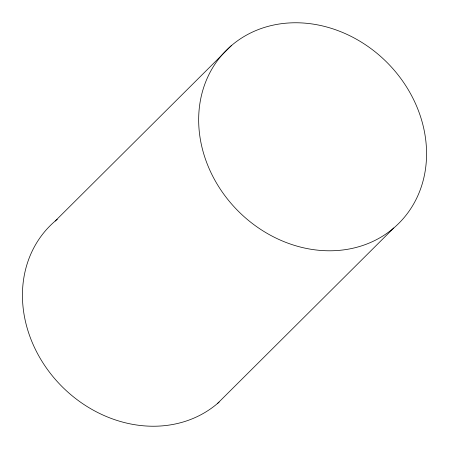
<?xml version="1.0" encoding="UTF-8"?>
<svg xmlns="http://www.w3.org/2000/svg" width="449" height="449" viewBox="0 0 449 449"><rect width="100%" height="100%" fill="white"/><g stroke="black" fill="none" stroke-linecap="round" stroke-linejoin="round"><path stroke-width="0.67" d="M55.193 221.031L231.409 45.596M217.591 403.404L393.807 227.969A122.167 105.167 45.1 0 0 341.24 31.907A122.167 105.167 45.1 0 0 202.78 150.471A122.167 105.167 45.1 0 0 393.807 227.969M219.134 402.057A122.167 105.167 45.1 0 1 56.187 380.376A122.167 105.167 45.1 0 1 57.298 219.286"/></g></svg>
